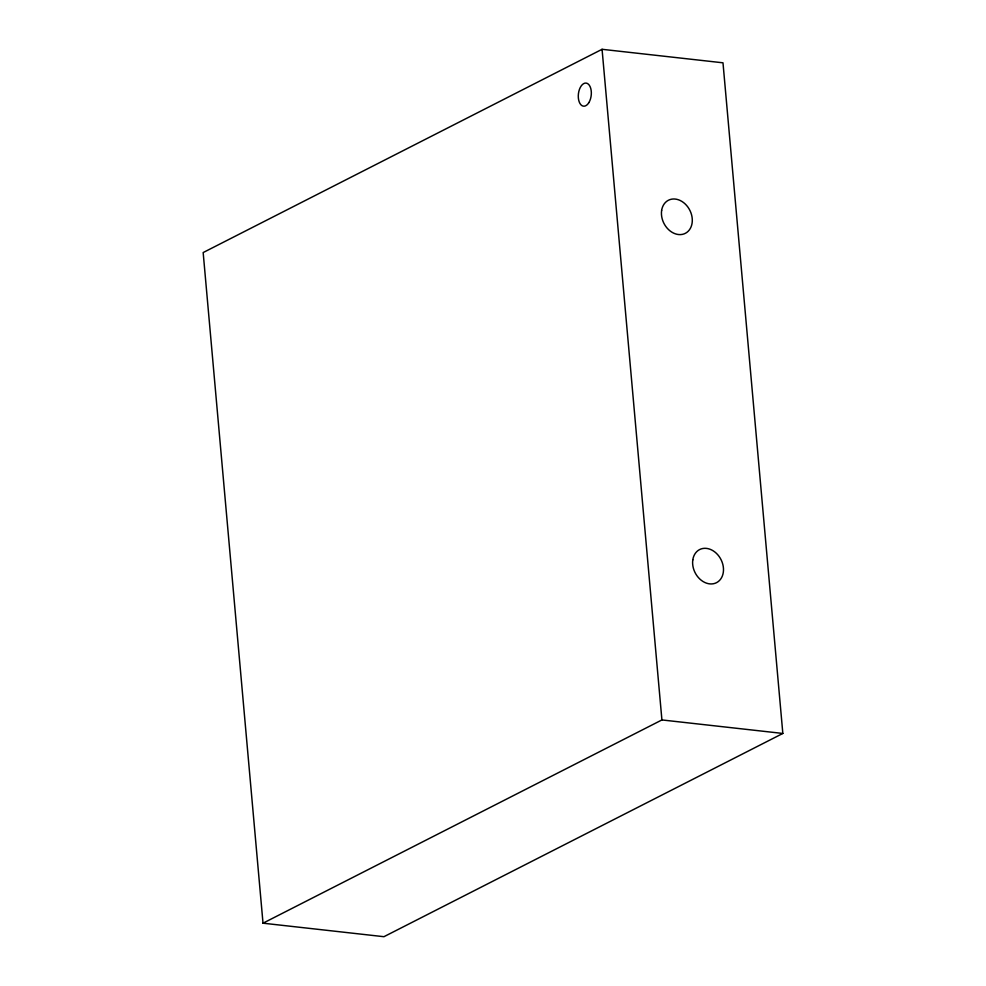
<?xml version="1.0" encoding="UTF-8"?>
<svg xmlns="http://www.w3.org/2000/svg" width="986" height="986" viewBox="0 0 986 986"><rect width="100%" height="100%" fill="white"/><g stroke="black" fill="none" stroke-linecap="round" stroke-linejoin="round"><path stroke-width="1.48" d="M602.064 49.3L203.165 252.552L263.015 923.192L383.936 936.7L782.835 733.448L722.985 62.808L602.064 49.3L661.914 719.94L263.015 923.192M661.914 719.94L782.835 733.448M588.901 102.581A11.622 6.446 -83.6 0 0 587.188 83.379A11.622 6.446 -83.6 0 0 578.351 97.922A11.622 6.446 -83.6 0 0 588.901 102.581M661.618 210.548A18.586 14.519 63 0 0 682.374 234.372A18.586 14.519 63 0 0 686.613 205.47A18.586 14.519 63 0 0 661.618 210.548M692.801 559.875A18.586 14.519 63 0 0 713.556 583.712A18.586 14.519 63 0 0 717.796 554.798A18.586 14.519 63 0 0 692.801 559.875"/></g></svg>
